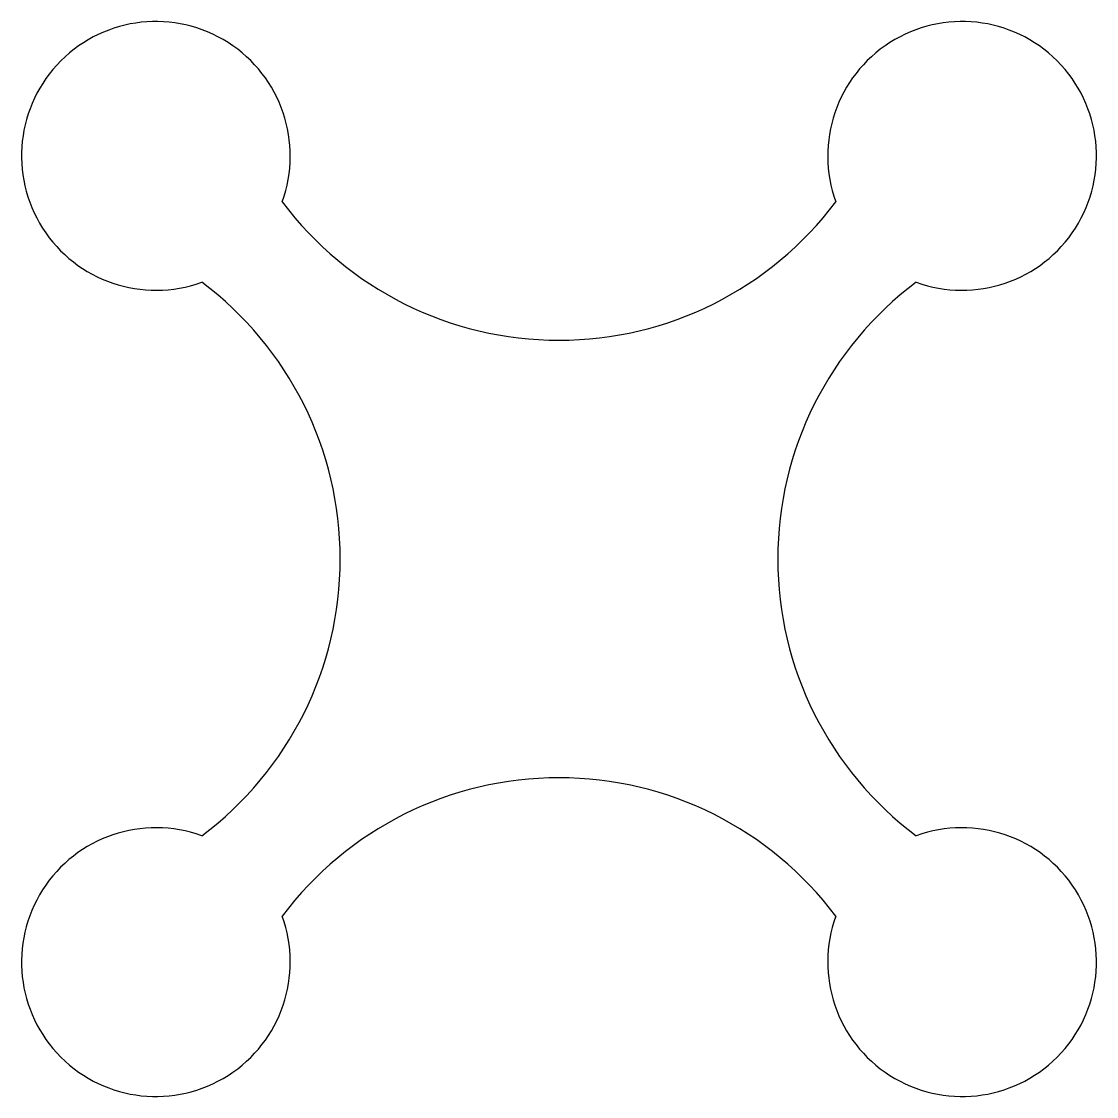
# Model space of a CAD drawing. Header units: millimetres. Extents: x -12 to 88, y -12 to 88.
import ezdxf

# ---------------------------------------------------------------- set-up
doc = ezdxf.new("R2010")
doc.units = ezdxf.units.MM
doc.layers.add('Pad', color=7, linetype='CONTINUOUS')

msp = doc.modelspace()

# ---------------------------------------------------------------- linework, layer by layer
at = {"layer": 'Pad'}
for p, q in [((11.75, 70.72), (11.75, 70.72, 2)), ((11.75, 70.72), (11.75, 70.72, 2)), ((63.25, 70.72), (63.25, 70.72, 2)), ((63.25, 70.72), (63.25, 70.72, 2)), ((4.28, 63.25), (4.28, 63.25, 2)), ((4.28, 63.25), (4.28, 63.25, 2)), ((70.72, 63.25), (70.72, 63.25, 2)), ((70.72, 63.25), (70.72, 63.25, 2)), ((4.28, 11.75), (4.28, 11.75, 2)), ((4.28, 11.75), (4.28, 11.75, 2)), ((70.72, 11.75), (70.72, 11.75, 2)), ((70.72, 11.75), (70.72, 11.75, 2)), ((11.75, 4.28), (11.75, 4.28, 2)), ((11.75, 4.28), (11.75, 4.28, 2)), ((63.25, 4.28), (63.25, 4.28, 2)), ((63.25, 4.28), (63.25, 4.28, 2))]:
    msp.add_line(p, q, dxfattribs=at)
for centre, radius, start, end in [((0, 75), 12.5, -20, -70), ((0, 75, 2), 12.5, -20, -70), ((0, 75), 12.5, -20, -70), ((0, 75, 2), 12.5, -20, -70), ((75, 75), 12.5, -110, -160), ((75, 75, 2), 12.5, -110, -160), ((75, 75), 12.5, -110, -160), ((75, 75, 2), 12.5, -110, -160), ((37.5, 90.04), 32.19, -143.1301, -36.8699), ((37.5, 90.04, 2), 32.19, -143.1301, -36.8699), ((37.5, 90.04), 32.19, -143.1301, -36.8699), ((37.5, 90.04, 2), 32.19, -143.1301, -36.8699), ((-15.04, 37.5), 32.19, -53.1301, 53.1301), ((-15.04, 37.5, 2), 32.19, -53.1301, 53.1301), ((-15.04, 37.5), 32.19, -53.1301, 53.1301), ((-15.04, 37.5, 2), 32.19, -53.1301, 53.1301), ((90.04, 37.5), 32.19, 126.8699, -126.8699), ((90.04, 37.5, 2), 32.19, 126.8699, -126.8699), ((90.04, 37.5), 32.19, 126.8699, -126.8699), ((90.04, 37.5, 2), 32.19, 126.8699, -126.8699), ((37.5, -15.04), 32.19, 36.8699, 143.1301), ((37.5, -15.04, 2), 32.19, 36.8699, 143.1301), ((37.5, -15.04), 32.19, 36.8699, 143.1301), ((37.5, -15.04, 2), 32.19, 36.8699, 143.1301), ((0, 0), 12.5, 70, 20), ((0, 0, 2), 12.5, 70, 20), ((0, 0), 12.5, 70, 20), ((0, 0, 2), 12.5, 70, 20), ((75, 0), 12.5, 160, 110), ((75, 0, 2), 12.5, 160, 110), ((75, 0), 12.5, 160, 110), ((75, 0, 2), 12.5, 160, 110)]:
    msp.add_arc(centre, radius, start, end, dxfattribs=at)

doc.saveas('drawing.dxf')
